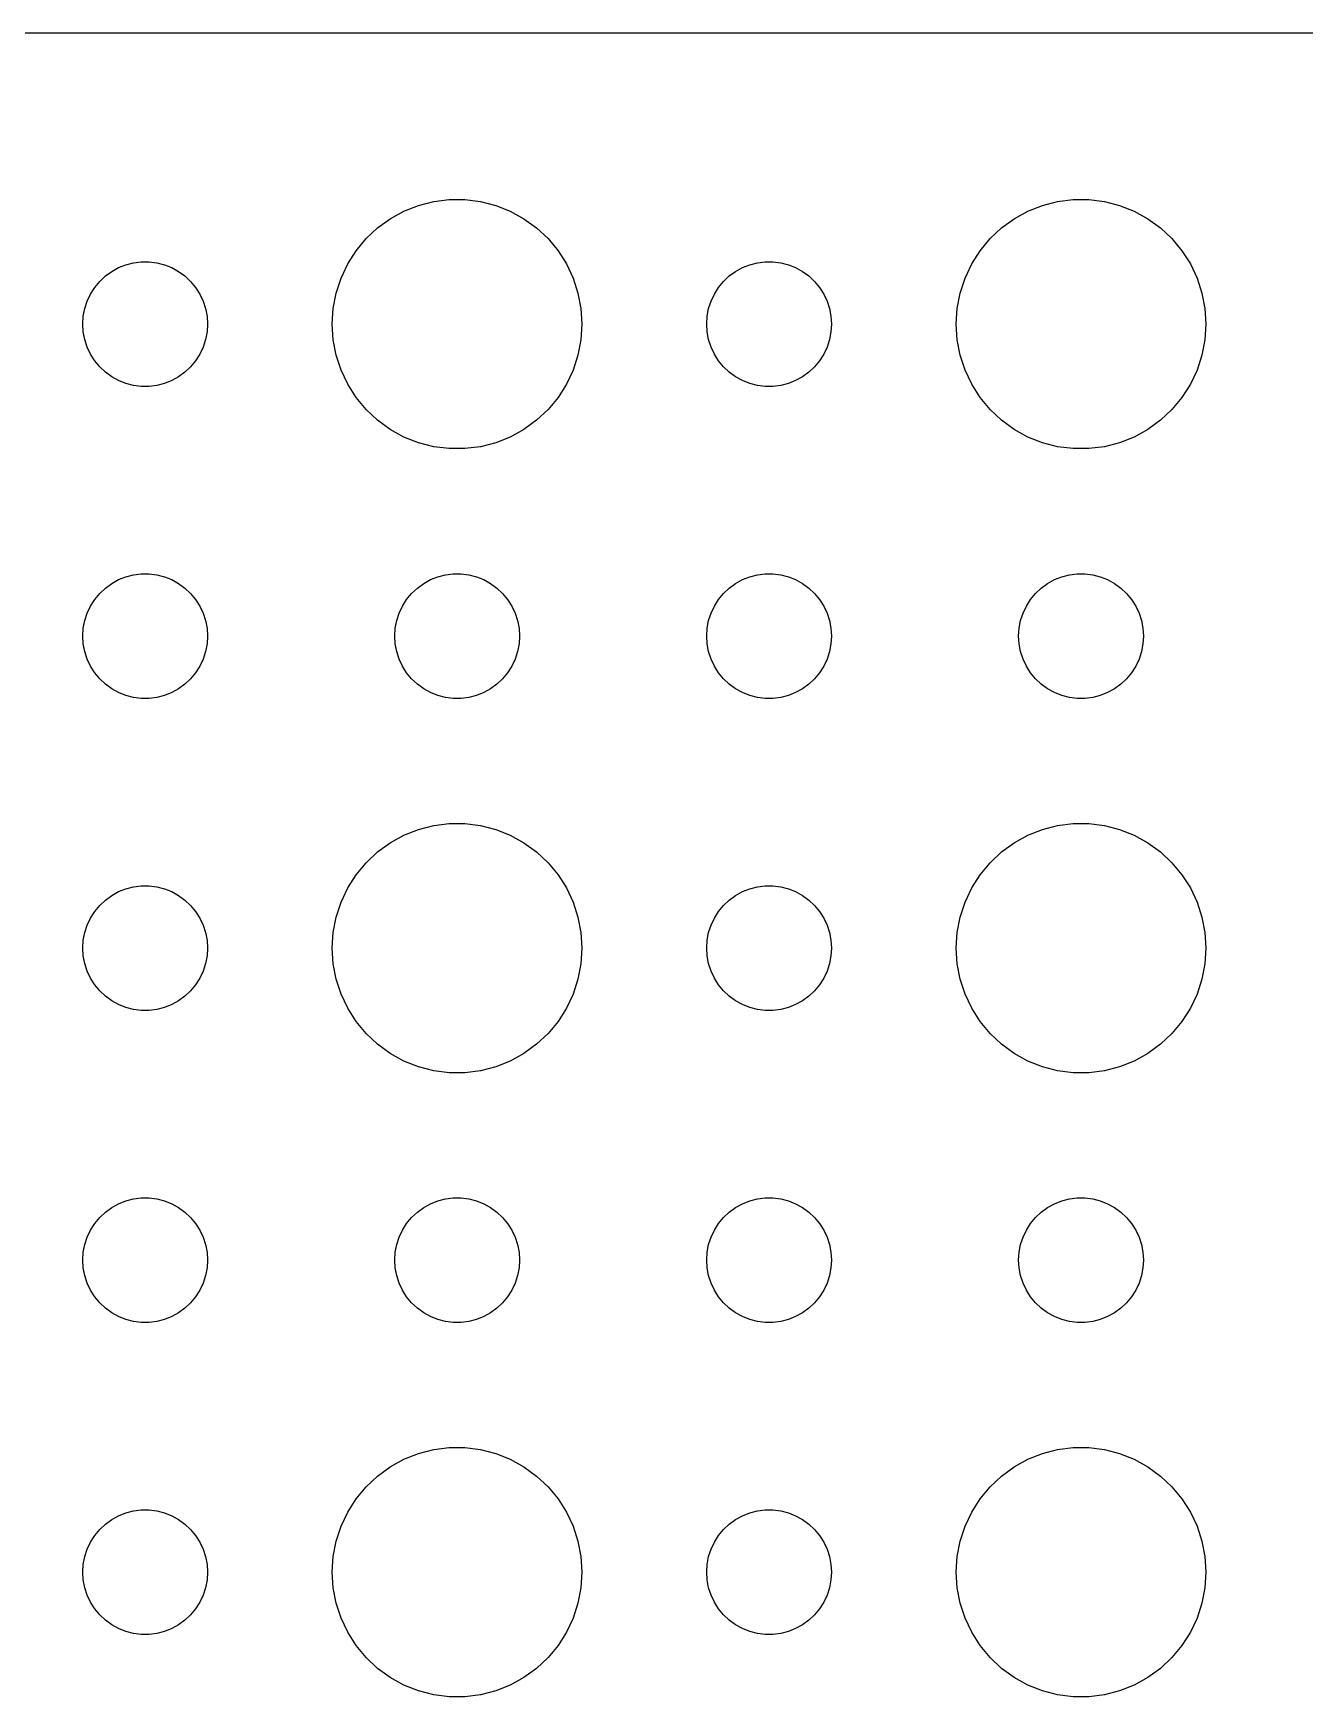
# Model space of a CAD drawing. Header units: metres. Extents: x -60 to 60, y -37 to 37.
# Drawn here: x -2.69 to 27.88, y -2.99 to 36.99 of the extents above; entities that cross this region are included whole.
import ezdxf

# ---------------------------------------------------------------- set-up
doc = ezdxf.new("R2010")
doc.units = ezdxf.units.M

msp = doc.modelspace()

# ---------------------------------------------------------------- linework, layer by layer
for p, q in [((54.8139, 36.9901), (-54.8139, 36.9901)), ((6.22266, 32.7145), (6.57294, 32.8532)), ((6.57294, 32.8532), (6.93785, 32.9469)), ((6.93785, 32.9469), (7.31161, 32.9941)), ((7.31161, 32.9941), (7.68837, 32.9941)), ((7.68837, 32.9941), (8.06213, 32.9469)), ((8.06213, 32.9469), (8.42705, 32.8532)), ((8.42705, 32.8532), (8.77733, 32.7145)), ((21.2227, 32.7145), (21.5729, 32.8532)), ((21.5729, 32.8532), (21.9379, 32.9469)), ((21.9379, 32.9469), (22.3116, 32.9941)), ((22.3116, 32.9941), (22.6884, 32.9941)), ((22.6884, 32.9941), (23.0621, 32.9469)), ((23.0621, 32.9469), (23.427, 32.8532)), ((23.427, 32.8532), (23.7773, 32.7145)), ((5.58772, 32.3115), (5.89252, 32.533)), ((5.89252, 32.533), (6.22266, 32.7145)), ((8.77733, 32.7145), (9.10747, 32.533)), ((9.10747, 32.533), (9.41226, 32.3115)), ((20.5877, 32.3115), (20.8925, 32.533)), ((20.8925, 32.533), (21.2227, 32.7145)), ((23.7773, 32.7145), (24.1075, 32.533)), ((24.1075, 32.533), (24.4123, 32.3115)), ((5.07294, 31.7634), (5.31308, 32.0536)), ((5.31308, 32.0536), (5.58772, 32.3115)), ((9.41226, 32.3115), (9.6869, 32.0536)), ((9.6869, 32.0536), (9.92705, 31.7634)), ((20.0729, 31.7634), (20.3131, 32.0536)), ((20.3131, 32.0536), (20.5877, 32.3115)), ((24.4123, 32.3115), (24.6869, 32.0536)), ((24.6869, 32.0536), (24.927, 31.7634)), ((4.87108, 31.4453), (5.07294, 31.7634)), ((9.92705, 31.7634), (10.1289, 31.4453)), ((19.8711, 31.4453), (20.0729, 31.7634)), ((24.927, 31.7634), (25.1289, 31.4453)), ((-0.956131, 31.1558), (-0.803726, 31.2665)), ((-0.803726, 31.2665), (-0.638657, 31.3572)), ((-0.638657, 31.3572), (-0.463516, 31.4266)), ((-0.463516, 31.4266), (-0.281067, 31.4734)), ((-0.281067, 31.4734), (-0.094177, 31.497)), ((-0.094177, 31.497), (0.094177, 31.497)), ((0.094177, 31.497), (0.281067, 31.4734)), ((0.281067, 31.4734), (0.463516, 31.4266)), ((0.463516, 31.4266), (0.638657, 31.3572)), ((0.638657, 31.3572), (0.803726, 31.2665)), ((0.803726, 31.2665), (0.956131, 31.1558)), ((4.71066, 31.1044), (4.87108, 31.4453)), ((10.1289, 31.4453), (10.2893, 31.1044)), ((14.0439, 31.1558), (14.1963, 31.2665)), ((14.1963, 31.2665), (14.3613, 31.3572)), ((14.3613, 31.3572), (14.5365, 31.4266)), ((14.5365, 31.4266), (14.7189, 31.4734)), ((14.7189, 31.4734), (14.9058, 31.497)), ((14.9058, 31.497), (15.0942, 31.497)), ((15.0942, 31.497), (15.2811, 31.4734)), ((15.2811, 31.4734), (15.4635, 31.4266)), ((15.4635, 31.4266), (15.6387, 31.3572)), ((15.6387, 31.3572), (15.8037, 31.2665)), ((15.8037, 31.2665), (15.9561, 31.1558)), ((19.7107, 31.1044), (19.8711, 31.4453)), ((25.1289, 31.4453), (25.2893, 31.1044)), ((-1.31445, 30.7226), (-1.21352, 30.8817)), ((-1.21352, 30.8817), (-1.09344, 31.0268)), ((-1.09344, 31.0268), (-0.956131, 31.1558)), ((0.956131, 31.1558), (1.09344, 31.0268)), ((1.09344, 31.0268), (1.21352, 30.8817)), ((1.21352, 30.8817), (1.31445, 30.7226)), ((4.59424, 30.7461), (4.71066, 31.1044)), ((10.2893, 31.1044), (10.4057, 30.7461)), ((13.6855, 30.7226), (13.7865, 30.8817)), ((13.7865, 30.8817), (13.9065, 31.0268)), ((13.9065, 31.0268), (14.0439, 31.1558)), ((15.9561, 31.1558), (16.0934, 31.0268)), ((16.0934, 31.0268), (16.2135, 30.8817)), ((16.2135, 30.8817), (16.3145, 30.7226)), ((19.5942, 30.7461), (19.7107, 31.1044)), ((25.2893, 31.1044), (25.4057, 30.7461)), ((-1.45287, 30.373), (-1.39465, 30.5522)), ((-1.39465, 30.5522), (-1.31445, 30.7226)), ((1.31445, 30.7226), (1.39465, 30.5522)), ((1.39465, 30.5522), (1.45287, 30.373)), ((4.52365, 30.376), (4.59424, 30.7461)), ((10.4057, 30.7461), (10.4763, 30.376)), ((13.5471, 30.373), (13.6053, 30.5522)), ((13.6053, 30.5522), (13.6855, 30.7226)), ((16.3145, 30.7226), (16.3947, 30.5522)), ((16.3947, 30.5522), (16.4529, 30.373)), ((19.5237, 30.376), (19.5942, 30.7461)), ((25.4057, 30.7461), (25.4763, 30.376)), ((-1.5, 30), (-1.48816, 30.188)), ((-1.48816, 29.812), (-1.5, 30)), ((-1.48816, 30.188), (-1.45287, 30.373)), ((1.45287, 30.373), (1.48816, 30.188)), ((1.48816, 30.188), (1.5, 30)), ((1.5, 30), (1.48816, 29.812)), ((4.5, 30), (4.52365, 30.376)), ((4.52365, 29.624), (4.5, 30)), ((10.4763, 30.376), (10.5, 30)), ((10.5, 30), (10.4763, 29.624)), ((13.5, 30), (13.5118, 30.188)), ((13.5118, 29.812), (13.5, 30)), ((13.5118, 30.188), (13.5471, 30.373)), ((16.4529, 30.373), (16.4882, 30.188)), ((16.4882, 30.188), (16.5, 30)), ((16.5, 30), (16.4882, 29.812)), ((19.5, 30), (19.5237, 30.376)), ((19.5237, 29.624), (19.5, 30)), ((25.4763, 30.376), (25.5, 30)), ((25.5, 30), (25.4763, 29.624)), ((-1.45287, 29.627), (-1.48816, 29.812)), ((-1.39465, 29.4478), (-1.45287, 29.627)), ((1.45287, 29.627), (1.39465, 29.4478)), ((1.48816, 29.812), (1.45287, 29.627)), ((4.59424, 29.2539), (4.52365, 29.624)), ((10.4763, 29.624), (10.4057, 29.2539)), ((13.5471, 29.627), (13.5118, 29.812)), ((13.6053, 29.4478), (13.5471, 29.627)), ((16.4529, 29.627), (16.3947, 29.4478)), ((16.4882, 29.812), (16.4529, 29.627)), ((19.5942, 29.2539), (19.5237, 29.624)), ((25.4763, 29.624), (25.4057, 29.2539)), ((-1.31445, 29.2774), (-1.39465, 29.4478)), ((-1.21352, 29.1183), (-1.31445, 29.2774)), ((1.31445, 29.2774), (1.21352, 29.1183)), ((1.39465, 29.4478), (1.31445, 29.2774)), ((4.71066, 28.8956), (4.59424, 29.2539)), ((10.4057, 29.2539), (10.2893, 28.8956)), ((13.6855, 29.2774), (13.6053, 29.4478)), ((13.7865, 29.1183), (13.6855, 29.2774)), ((16.3145, 29.2774), (16.2135, 29.1183)), ((16.3947, 29.4478), (16.3145, 29.2774)), ((19.7107, 28.8956), (19.5942, 29.2539)), ((25.4057, 29.2539), (25.2893, 28.8956)), ((-1.09344, 28.9732), (-1.21352, 29.1183)), ((-0.956131, 28.8442), (-1.09344, 28.9732)), ((-0.803726, 28.7335), (-0.956131, 28.8442)), ((0.956131, 28.8442), (0.803726, 28.7335)), ((1.09344, 28.9732), (0.956131, 28.8442)), ((1.21352, 29.1183), (1.09344, 28.9732)), ((4.87108, 28.5547), (4.71066, 28.8956)), ((10.2893, 28.8956), (10.1289, 28.5547)), ((13.9065, 28.9732), (13.7865, 29.1183)), ((14.0439, 28.8442), (13.9065, 28.9732)), ((14.1963, 28.7335), (14.0439, 28.8442)), ((15.9561, 28.8442), (15.8037, 28.7335)), ((16.0934, 28.9732), (15.9561, 28.8442)), ((16.2135, 29.1183), (16.0934, 28.9732)), ((19.8711, 28.5547), (19.7107, 28.8956)), ((25.2893, 28.8956), (25.1289, 28.5547)), ((-0.638657, 28.6427), (-0.803726, 28.7335)), ((-0.463516, 28.5734), (-0.638657, 28.6427)), ((-0.281067, 28.5266), (-0.463516, 28.5734)), ((-0.094177, 28.503), (-0.281067, 28.5266)), ((0.094177, 28.503), (-0.094177, 28.503)), ((0.281067, 28.5266), (0.094177, 28.503)), ((0.463516, 28.5734), (0.281067, 28.5266)), ((0.638657, 28.6427), (0.463516, 28.5734)), ((0.803726, 28.7335), (0.638657, 28.6427)), ((5.07294, 28.2366), (4.87108, 28.5547)), ((10.1289, 28.5547), (9.92705, 28.2366)), ((14.3613, 28.6427), (14.1963, 28.7335)), ((14.5365, 28.5734), (14.3613, 28.6427)), ((14.7189, 28.5266), (14.5365, 28.5734)), ((14.9058, 28.503), (14.7189, 28.5266)), ((15.0942, 28.503), (14.9058, 28.503)), ((15.2811, 28.5266), (15.0942, 28.503)), ((15.4635, 28.5734), (15.2811, 28.5266)), ((15.6387, 28.6427), (15.4635, 28.5734)), ((15.8037, 28.7335), (15.6387, 28.6427)), ((20.0729, 28.2366), (19.8711, 28.5547)), ((25.1289, 28.5547), (24.927, 28.2366)), ((5.31308, 27.9464), (5.07294, 28.2366)), ((9.92705, 28.2366), (9.6869, 27.9464)), ((20.3131, 27.9464), (20.0729, 28.2366)), ((24.927, 28.2366), (24.6869, 27.9464)), ((5.58772, 27.6884), (5.31308, 27.9464)), ((5.89252, 27.467), (5.58772, 27.6884)), ((9.41226, 27.6884), (9.10747, 27.467)), ((9.6869, 27.9464), (9.41226, 27.6884)), ((20.5877, 27.6884), (20.3131, 27.9464)), ((20.8925, 27.467), (20.5877, 27.6884)), ((24.4123, 27.6884), (24.1075, 27.467)), ((24.6869, 27.9464), (24.4123, 27.6884)), ((6.22266, 27.2855), (5.89252, 27.467)), ((6.57294, 27.1468), (6.22266, 27.2855)), ((8.77733, 27.2855), (8.42705, 27.1468)), ((9.10747, 27.467), (8.77733, 27.2855)), ((21.2227, 27.2855), (20.8925, 27.467)), ((21.5729, 27.1468), (21.2227, 27.2855)), ((23.7773, 27.2855), (23.427, 27.1468)), ((24.1075, 27.467), (23.7773, 27.2855)), ((6.93785, 27.0531), (6.57294, 27.1468)), ((7.31161, 27.0059), (6.93785, 27.0531)), ((7.68837, 27.0059), (7.31161, 27.0059)), ((8.06213, 27.0531), (7.68837, 27.0059)), ((8.42705, 27.1468), (8.06213, 27.0531)), ((21.9379, 27.0531), (21.5729, 27.1468)), ((22.3116, 27.0059), (21.9379, 27.0531)), ((22.6884, 27.0059), (22.3116, 27.0059)), ((23.0621, 27.0531), (22.6884, 27.0059)), ((23.427, 27.1468), (23.0621, 27.0531)), ((-0.281067, 23.9734), (-0.094177, 23.997)), ((-0.094177, 23.997), (0.094177, 23.997)), ((0.094177, 23.997), (0.281067, 23.9734)), ((7.21892, 23.9734), (7.40581, 23.997)), ((7.40581, 23.997), (7.59418, 23.997)), ((7.59418, 23.997), (7.78107, 23.9734)), ((14.7189, 23.9734), (14.9058, 23.997)), ((14.9058, 23.997), (15.0942, 23.997)), ((15.0942, 23.997), (15.2811, 23.9734)), ((22.2189, 23.9734), (22.4058, 23.997)), ((22.4058, 23.997), (22.5942, 23.997)), ((22.5942, 23.997), (22.7811, 23.9734)), ((-1.09344, 23.5268), (-0.956131, 23.6558)), ((-0.956131, 23.6558), (-0.803726, 23.7665)), ((-0.803726, 23.7665), (-0.638657, 23.8572)), ((-0.638657, 23.8572), (-0.463516, 23.9266)), ((-0.463516, 23.9266), (-0.281067, 23.9734)), ((0.281067, 23.9734), (0.463516, 23.9266)), ((0.463516, 23.9266), (0.638657, 23.8572)), ((0.638657, 23.8572), (0.803726, 23.7665)), ((0.803726, 23.7665), (0.956131, 23.6558)), ((0.956131, 23.6558), (1.09344, 23.5268)), ((6.40654, 23.5268), (6.54385, 23.6558)), ((6.54385, 23.6558), (6.69626, 23.7665)), ((6.69626, 23.7665), (6.86133, 23.8572)), ((6.86133, 23.8572), (7.03647, 23.9266)), ((7.03647, 23.9266), (7.21892, 23.9734)), ((7.78107, 23.9734), (7.96352, 23.9266)), ((7.96352, 23.9266), (8.13866, 23.8572)), ((8.13866, 23.8572), (8.30373, 23.7665)), ((8.30373, 23.7665), (8.45613, 23.6558)), ((8.45613, 23.6558), (8.59344, 23.5268)), ((13.9065, 23.5268), (14.0439, 23.6558)), ((14.0439, 23.6558), (14.1963, 23.7665)), ((14.1963, 23.7665), (14.3613, 23.8572)), ((14.3613, 23.8572), (14.5365, 23.9266)), ((14.5365, 23.9266), (14.7189, 23.9734)), ((15.2811, 23.9734), (15.4635, 23.9266)), ((15.4635, 23.9266), (15.6387, 23.8572)), ((15.6387, 23.8572), (15.8037, 23.7665)), ((15.8037, 23.7665), (15.9561, 23.6558)), ((15.9561, 23.6558), (16.0934, 23.5268)), ((21.4065, 23.5268), (21.5439, 23.6558)), ((21.5439, 23.6558), (21.6963, 23.7665)), ((21.6963, 23.7665), (21.8613, 23.8572)), ((21.8613, 23.8572), (22.0365, 23.9266)), ((22.0365, 23.9266), (22.2189, 23.9734)), ((22.7811, 23.9734), (22.9635, 23.9266)), ((22.9635, 23.9266), (23.1387, 23.8572)), ((23.1387, 23.8572), (23.3037, 23.7665)), ((23.3037, 23.7665), (23.4561, 23.6558)), ((23.4561, 23.6558), (23.5934, 23.5268)), ((-1.39465, 23.0522), (-1.31445, 23.2226)), ((-1.31445, 23.2226), (-1.21352, 23.3817)), ((-1.21352, 23.3817), (-1.09344, 23.5268)), ((1.09344, 23.5268), (1.21352, 23.3817)), ((1.21352, 23.3817), (1.31445, 23.2226)), ((1.31445, 23.2226), (1.39465, 23.0522)), ((6.10533, 23.0522), (6.18553, 23.2226)), ((6.18553, 23.2226), (6.28647, 23.3817)), ((6.28647, 23.3817), (6.40654, 23.5268)), ((8.59344, 23.5268), (8.71352, 23.3817)), ((8.71352, 23.3817), (8.81445, 23.2226)), ((8.81445, 23.2226), (8.89465, 23.0522)), ((13.6053, 23.0522), (13.6855, 23.2226)), ((13.6855, 23.2226), (13.7865, 23.3817)), ((13.7865, 23.3817), (13.9065, 23.5268)), ((16.0934, 23.5268), (16.2135, 23.3817)), ((16.2135, 23.3817), (16.3145, 23.2226)), ((16.3145, 23.2226), (16.3947, 23.0522)), ((21.1053, 23.0522), (21.1855, 23.2226)), ((21.1855, 23.2226), (21.2865, 23.3817)), ((21.2865, 23.3817), (21.4065, 23.5268)), ((23.5934, 23.5268), (23.7135, 23.3817)), ((23.7135, 23.3817), (23.8145, 23.2226)), ((23.8145, 23.2226), (23.8947, 23.0522)), ((-1.48816, 22.688), (-1.45287, 22.873)), ((-1.45287, 22.873), (-1.39465, 23.0522)), ((1.39465, 23.0522), (1.45287, 22.873)), ((1.45287, 22.873), (1.48816, 22.688)), ((6.01183, 22.688), (6.04712, 22.873)), ((6.04712, 22.873), (6.10533, 23.0522)), ((8.89465, 23.0522), (8.95287, 22.873)), ((8.95287, 22.873), (8.98816, 22.688)), ((13.5118, 22.688), (13.5471, 22.873)), ((13.5471, 22.873), (13.6053, 23.0522)), ((16.3947, 23.0522), (16.4529, 22.873)), ((16.4529, 22.873), (16.4882, 22.688)), ((21.0118, 22.688), (21.0471, 22.873)), ((21.0471, 22.873), (21.1053, 23.0522)), ((23.8947, 23.0522), (23.9529, 22.873)), ((23.9529, 22.873), (23.9882, 22.688)), ((-1.5, 22.5), (-1.48816, 22.688)), ((-1.48816, 22.312), (-1.5, 22.5)), ((1.48816, 22.688), (1.5, 22.5)), ((1.5, 22.5), (1.48816, 22.312)), ((6, 22.5), (6.01183, 22.688)), ((6.01183, 22.312), (6, 22.5)), ((8.98816, 22.688), (9, 22.5)), ((9, 22.5), (8.98816, 22.312)), ((13.5, 22.5), (13.5118, 22.688)), ((13.5118, 22.312), (13.5, 22.5)), ((16.4882, 22.688), (16.5, 22.5)), ((16.5, 22.5), (16.4882, 22.312)), ((21, 22.5), (21.0118, 22.688)), ((21.0118, 22.312), (21, 22.5)), ((23.9882, 22.688), (24, 22.5)), ((24, 22.5), (23.9882, 22.312)), ((-1.45287, 22.127), (-1.48816, 22.312)), ((-1.39465, 21.9478), (-1.45287, 22.127)), ((1.45287, 22.127), (1.39465, 21.9478)), ((1.48816, 22.312), (1.45287, 22.127)), ((6.04712, 22.127), (6.01183, 22.312)), ((6.10533, 21.9478), (6.04712, 22.127)), ((8.95287, 22.127), (8.89465, 21.9478)), ((8.98816, 22.312), (8.95287, 22.127)), ((13.5471, 22.127), (13.5118, 22.312)), ((13.6053, 21.9478), (13.5471, 22.127)), ((16.4529, 22.127), (16.3947, 21.9478)), ((16.4882, 22.312), (16.4529, 22.127)), ((21.0471, 22.127), (21.0118, 22.312)), ((21.1053, 21.9478), (21.0471, 22.127)), ((23.9529, 22.127), (23.8947, 21.9478)), ((23.9882, 22.312), (23.9529, 22.127)), ((-1.31445, 21.7774), (-1.39465, 21.9478)), ((-1.21352, 21.6183), (-1.31445, 21.7774)), ((-1.09344, 21.4732), (-1.21352, 21.6183)), ((1.21352, 21.6183), (1.09344, 21.4732)), ((1.31445, 21.7774), (1.21352, 21.6183)), ((1.39465, 21.9478), (1.31445, 21.7774)), ((6.18553, 21.7774), (6.10533, 21.9478)), ((6.28647, 21.6183), (6.18553, 21.7774)), ((6.40654, 21.4732), (6.28647, 21.6183)), ((8.71352, 21.6183), (8.59344, 21.4732)), ((8.81445, 21.7774), (8.71352, 21.6183)), ((8.89465, 21.9478), (8.81445, 21.7774)), ((13.6855, 21.7774), (13.6053, 21.9478)), ((13.7865, 21.6183), (13.6855, 21.7774)), ((13.9065, 21.4732), (13.7865, 21.6183)), ((16.2135, 21.6183), (16.0934, 21.4732)), ((16.3145, 21.7774), (16.2135, 21.6183)), ((16.3947, 21.9478), (16.3145, 21.7774)), ((21.1855, 21.7774), (21.1053, 21.9478)), ((21.2865, 21.6183), (21.1855, 21.7774)), ((21.4065, 21.4732), (21.2865, 21.6183)), ((23.7135, 21.6183), (23.5934, 21.4732)), ((23.8145, 21.7774), (23.7135, 21.6183)), ((23.8947, 21.9478), (23.8145, 21.7774)), ((-0.956131, 21.3442), (-1.09344, 21.4732)), ((-0.803726, 21.2335), (-0.956131, 21.3442)), ((-0.638657, 21.1427), (-0.803726, 21.2335)), ((0.803726, 21.2335), (0.638657, 21.1427)), ((0.956131, 21.3442), (0.803726, 21.2335)), ((1.09344, 21.4732), (0.956131, 21.3442)), ((6.54385, 21.3442), (6.40654, 21.4732)), ((6.69626, 21.2335), (6.54385, 21.3442)), ((6.86133, 21.1427), (6.69626, 21.2335)), ((8.30373, 21.2335), (8.13866, 21.1427)), ((8.45613, 21.3442), (8.30373, 21.2335)), ((8.59344, 21.4732), (8.45613, 21.3442)), ((14.0439, 21.3442), (13.9065, 21.4732)), ((14.1963, 21.2335), (14.0439, 21.3442)), ((14.3613, 21.1427), (14.1963, 21.2335)), ((15.8037, 21.2335), (15.6387, 21.1427)), ((15.9561, 21.3442), (15.8037, 21.2335)), ((16.0934, 21.4732), (15.9561, 21.3442)), ((21.5439, 21.3442), (21.4065, 21.4732)), ((21.6963, 21.2335), (21.5439, 21.3442)), ((21.8613, 21.1427), (21.6963, 21.2335)), ((23.3037, 21.2335), (23.1387, 21.1427)), ((23.4561, 21.3442), (23.3037, 21.2335)), ((23.5934, 21.4732), (23.4561, 21.3442)), ((-0.463516, 21.0734), (-0.638657, 21.1427)), ((-0.281067, 21.0266), (-0.463516, 21.0734)), ((-0.094177, 21.003), (-0.281067, 21.0266)), ((0.094177, 21.003), (-0.094177, 21.003)), ((0.281067, 21.0266), (0.094177, 21.003)), ((0.463516, 21.0734), (0.281067, 21.0266)), ((0.638657, 21.1427), (0.463516, 21.0734)), ((7.03647, 21.0734), (6.86133, 21.1427)), ((7.21892, 21.0266), (7.03647, 21.0734)), ((7.40581, 21.003), (7.21892, 21.0266)), ((7.59418, 21.003), (7.40581, 21.003)), ((7.78107, 21.0266), (7.59418, 21.003)), ((7.96352, 21.0734), (7.78107, 21.0266)), ((8.13866, 21.1427), (7.96352, 21.0734)), ((14.5365, 21.0734), (14.3613, 21.1427)), ((14.7189, 21.0266), (14.5365, 21.0734)), ((14.9058, 21.003), (14.7189, 21.0266)), ((15.0942, 21.003), (14.9058, 21.003)), ((15.2811, 21.0266), (15.0942, 21.003)), ((15.4635, 21.0734), (15.2811, 21.0266)), ((15.6387, 21.1427), (15.4635, 21.0734)), ((22.0365, 21.0734), (21.8613, 21.1427)), ((22.2189, 21.0266), (22.0365, 21.0734)), ((22.4058, 21.003), (22.2189, 21.0266)), ((22.5942, 21.003), (22.4058, 21.003)), ((22.7811, 21.0266), (22.5942, 21.003)), ((22.9635, 21.0734), (22.7811, 21.0266)), ((23.1387, 21.1427), (22.9635, 21.0734)), ((6.93785, 17.9469), (7.31161, 17.9941)), ((7.31161, 17.9941), (7.68837, 17.9941)), ((7.68837, 17.9941), (8.06213, 17.9469)), ((21.9379, 17.9469), (22.3116, 17.9941)), ((22.3116, 17.9941), (22.6884, 17.9941)), ((22.6884, 17.9941), (23.0621, 17.9469)), ((5.89252, 17.533), (6.22266, 17.7145)), ((6.22266, 17.7145), (6.57294, 17.8532)), ((6.57294, 17.8532), (6.93785, 17.9469)), ((8.06213, 17.9469), (8.42705, 17.8532)), ((8.42705, 17.8532), (8.77733, 17.7145)), ((8.77733, 17.7145), (9.10747, 17.533)), ((20.8925, 17.533), (21.2227, 17.7145)), ((21.2227, 17.7145), (21.5729, 17.8532)), ((21.5729, 17.8532), (21.9379, 17.9469)), ((23.0621, 17.9469), (23.427, 17.8532)), ((23.427, 17.8532), (23.7773, 17.7145)), ((23.7773, 17.7145), (24.1075, 17.533)), ((5.31308, 17.0536), (5.58772, 17.3115)), ((5.58772, 17.3115), (5.89252, 17.533)), ((9.10747, 17.533), (9.41226, 17.3115)), ((9.41226, 17.3115), (9.6869, 17.0536)), ((20.3131, 17.0536), (20.5877, 17.3115)), ((20.5877, 17.3115), (20.8925, 17.533)), ((24.1075, 17.533), (24.4123, 17.3115)), ((24.4123, 17.3115), (24.6869, 17.0536)), ((5.07294, 16.7634), (5.31308, 17.0536)), ((9.6869, 17.0536), (9.92705, 16.7634)), ((20.0729, 16.7634), (20.3131, 17.0536)), ((24.6869, 17.0536), (24.927, 16.7634)), ((-0.638657, 16.3572), (-0.463516, 16.4266)), ((-0.463516, 16.4266), (-0.281067, 16.4734)), ((-0.281067, 16.4734), (-0.094177, 16.497)), ((-0.094177, 16.497), (0.094177, 16.497)), ((0.094177, 16.497), (0.281067, 16.4734)), ((0.281067, 16.4734), (0.463516, 16.4266)), ((0.463516, 16.4266), (0.638657, 16.3572)), ((4.71066, 16.1044), (4.87108, 16.4453)), ((4.87108, 16.4453), (5.07294, 16.7634)), ((9.92705, 16.7634), (10.1289, 16.4453)), ((10.1289, 16.4453), (10.2893, 16.1044)), ((14.3613, 16.3572), (14.5365, 16.4266)), ((14.5365, 16.4266), (14.7189, 16.4734)), ((14.7189, 16.4734), (14.9058, 16.497)), ((14.9058, 16.497), (15.0942, 16.497)), ((15.0942, 16.497), (15.2811, 16.4734)), ((15.2811, 16.4734), (15.4635, 16.4266)), ((15.4635, 16.4266), (15.6387, 16.3572)), ((19.7107, 16.1044), (19.8711, 16.4453)), ((19.8711, 16.4453), (20.0729, 16.7634)), ((24.927, 16.7634), (25.1289, 16.4453)), ((25.1289, 16.4453), (25.2893, 16.1044)), ((-1.21352, 15.8817), (-1.09344, 16.0268)), ((-1.09344, 16.0268), (-0.956131, 16.1558)), ((-0.956131, 16.1558), (-0.803726, 16.2665)), ((-0.803726, 16.2665), (-0.638657, 16.3572)), ((0.638657, 16.3572), (0.803726, 16.2665)), ((0.803726, 16.2665), (0.956131, 16.1558)), ((0.956131, 16.1558), (1.09344, 16.0268)), ((1.09344, 16.0268), (1.21352, 15.8817)), ((4.59424, 15.7461), (4.71066, 16.1044)), ((10.2893, 16.1044), (10.4057, 15.7461)), ((13.7865, 15.8817), (13.9065, 16.0268)), ((13.9065, 16.0268), (14.0439, 16.1558)), ((14.0439, 16.1558), (14.1963, 16.2665)), ((14.1963, 16.2665), (14.3613, 16.3572)), ((15.6387, 16.3572), (15.8037, 16.2665)), ((15.8037, 16.2665), (15.9561, 16.1558)), ((15.9561, 16.1558), (16.0934, 16.0268)), ((16.0934, 16.0268), (16.2135, 15.8817)), ((19.5942, 15.7461), (19.7107, 16.1044)), ((25.2893, 16.1044), (25.4057, 15.7461)), ((-1.39465, 15.5522), (-1.31445, 15.7226)), ((-1.31445, 15.7226), (-1.21352, 15.8817)), ((1.21352, 15.8817), (1.31445, 15.7226)), ((1.31445, 15.7226), (1.39465, 15.5522)), ((4.52365, 15.376), (4.59424, 15.7461)), ((10.4057, 15.7461), (10.4763, 15.376)), ((13.6053, 15.5522), (13.6855, 15.7226)), ((13.6855, 15.7226), (13.7865, 15.8817)), ((16.2135, 15.8817), (16.3145, 15.7226)), ((16.3145, 15.7226), (16.3947, 15.5522)), ((19.5237, 15.376), (19.5942, 15.7461)), ((25.4057, 15.7461), (25.4763, 15.376)), ((-1.48816, 15.188), (-1.45287, 15.373)), ((-1.45287, 15.373), (-1.39465, 15.5522)), ((1.39465, 15.5522), (1.45287, 15.373)), ((1.45287, 15.373), (1.48816, 15.188)), ((4.5, 15), (4.52365, 15.376)), ((10.4763, 15.376), (10.5, 15)), ((13.5118, 15.188), (13.5471, 15.373)), ((13.5471, 15.373), (13.6053, 15.5522)), ((16.3947, 15.5522), (16.4529, 15.373)), ((16.4529, 15.373), (16.4882, 15.188)), ((19.5, 15), (19.5237, 15.376)), ((25.4763, 15.376), (25.5, 15)), ((-1.5, 15), (-1.48816, 15.188)), ((-1.48816, 14.812), (-1.5, 15)), ((-1.45287, 14.627), (-1.48816, 14.812)), ((1.48816, 14.812), (1.45287, 14.627)), ((1.48816, 15.188), (1.5, 15)), ((1.5, 15), (1.48816, 14.812)), ((4.52365, 14.624), (4.5, 15)), ((10.5, 15), (10.4763, 14.624)), ((13.5, 15), (13.5118, 15.188)), ((13.5118, 14.812), (13.5, 15)), ((13.5471, 14.627), (13.5118, 14.812)), ((16.4882, 14.812), (16.4529, 14.627)), ((16.4882, 15.188), (16.5, 15)), ((16.5, 15), (16.4882, 14.812)), ((19.5237, 14.624), (19.5, 15)), ((25.5, 15), (25.4763, 14.624)), ((-1.39465, 14.4478), (-1.45287, 14.627)), ((-1.31445, 14.2774), (-1.39465, 14.4478)), ((1.39465, 14.4478), (1.31445, 14.2774)), ((1.45287, 14.627), (1.39465, 14.4478)), ((4.59424, 14.2539), (4.52365, 14.624)), ((10.4763, 14.624), (10.4057, 14.2539)), ((13.6053, 14.4478), (13.5471, 14.627)), ((13.6855, 14.2774), (13.6053, 14.4478)), ((16.3947, 14.4478), (16.3145, 14.2774)), ((16.4529, 14.627), (16.3947, 14.4478)), ((19.5942, 14.2539), (19.5237, 14.624)), ((25.4763, 14.624), (25.4057, 14.2539)), ((-1.21352, 14.1183), (-1.31445, 14.2774)), ((-1.09344, 13.9732), (-1.21352, 14.1183)), ((1.21352, 14.1183), (1.09344, 13.9732)), ((1.31445, 14.2774), (1.21352, 14.1183)), ((4.71066, 13.8956), (4.59424, 14.2539)), ((10.4057, 14.2539), (10.2893, 13.8956)), ((13.7865, 14.1183), (13.6855, 14.2774)), ((13.9065, 13.9732), (13.7865, 14.1183)), ((16.2135, 14.1183), (16.0934, 13.9732)), ((16.3145, 14.2774), (16.2135, 14.1183)), ((19.7107, 13.8956), (19.5942, 14.2539)), ((25.4057, 14.2539), (25.2893, 13.8956)), ((-0.956131, 13.8442), (-1.09344, 13.9732)), ((-0.803726, 13.7335), (-0.956131, 13.8442)), ((-0.638657, 13.6427), (-0.803726, 13.7335)), ((-0.463516, 13.5734), (-0.638657, 13.6427)), ((0.638657, 13.6427), (0.463516, 13.5734)), ((0.803726, 13.7335), (0.638657, 13.6427)), ((0.956131, 13.8442), (0.803726, 13.7335)), ((1.09344, 13.9732), (0.956131, 13.8442)), ((4.87108, 13.5547), (4.71066, 13.8956)), ((10.2893, 13.8956), (10.1289, 13.5547)), ((14.0439, 13.8442), (13.9065, 13.9732)), ((14.1963, 13.7335), (14.0439, 13.8442)), ((14.3613, 13.6427), (14.1963, 13.7335)), ((14.5365, 13.5734), (14.3613, 13.6427)), ((15.6387, 13.6427), (15.4635, 13.5734)), ((15.8037, 13.7335), (15.6387, 13.6427)), ((15.9561, 13.8442), (15.8037, 13.7335)), ((16.0934, 13.9732), (15.9561, 13.8442)), ((19.8711, 13.5547), (19.7107, 13.8956)), ((25.2893, 13.8956), (25.1289, 13.5547)), ((-0.281067, 13.5266), (-0.463516, 13.5734)), ((-0.094177, 13.5029), (-0.281067, 13.5266)), ((0.094177, 13.5029), (-0.094177, 13.5029)), ((0.281067, 13.5266), (0.094177, 13.5029)), ((0.463516, 13.5734), (0.281067, 13.5266)), ((5.07294, 13.2366), (4.87108, 13.5547)), ((5.31308, 12.9464), (5.07294, 13.2366)), ((9.92705, 13.2366), (9.6869, 12.9464)), ((10.1289, 13.5547), (9.92705, 13.2366)), ((14.7189, 13.5266), (14.5365, 13.5734)), ((14.9058, 13.5029), (14.7189, 13.5266)), ((15.0942, 13.5029), (14.9058, 13.5029)), ((15.2811, 13.5266), (15.0942, 13.5029)), ((15.4635, 13.5734), (15.2811, 13.5266)), ((20.0729, 13.2366), (19.8711, 13.5547)), ((20.3131, 12.9464), (20.0729, 13.2366)), ((24.927, 13.2366), (24.6869, 12.9464)), ((25.1289, 13.5547), (24.927, 13.2366)), ((5.58772, 12.6884), (5.31308, 12.9464)), ((9.6869, 12.9464), (9.41226, 12.6884)), ((20.5877, 12.6884), (20.3131, 12.9464)), ((24.6869, 12.9464), (24.4123, 12.6884)), ((5.89252, 12.467), (5.58772, 12.6884)), ((6.22266, 12.2855), (5.89252, 12.467)), ((9.10747, 12.467), (8.77733, 12.2855)), ((9.41226, 12.6884), (9.10747, 12.467)), ((20.8925, 12.467), (20.5877, 12.6884)), ((21.2227, 12.2855), (20.8925, 12.467)), ((24.1075, 12.467), (23.7773, 12.2855)), ((24.4123, 12.6884), (24.1075, 12.467)), ((6.57294, 12.1468), (6.22266, 12.2855)), ((6.93785, 12.0531), (6.57294, 12.1468)), ((7.31161, 12.0059), (6.93785, 12.0531)), ((7.68837, 12.0059), (7.31161, 12.0059)), ((8.06213, 12.0531), (7.68837, 12.0059)), ((8.42705, 12.1468), (8.06213, 12.0531)), ((8.77733, 12.2855), (8.42705, 12.1468)), ((21.5729, 12.1468), (21.2227, 12.2855)), ((21.9379, 12.0531), (21.5729, 12.1468)), ((22.3116, 12.0059), (21.9379, 12.0531)), ((22.6884, 12.0059), (22.3116, 12.0059)), ((23.0621, 12.0531), (22.6884, 12.0059)), ((23.427, 12.1468), (23.0621, 12.0531)), ((23.7773, 12.2855), (23.427, 12.1468)), ((-0.803726, 8.76648), (-0.638657, 8.85724)), ((-0.638657, 8.85724), (-0.463516, 8.92657)), ((-0.463516, 8.92657), (-0.281067, 8.97342)), ((-0.281067, 8.97342), (-0.094177, 8.99704)), ((-0.094177, 8.99704), (0.094177, 8.99704)), ((0.094177, 8.99704), (0.281067, 8.97342)), ((0.281067, 8.97342), (0.463516, 8.92657)), ((0.463516, 8.92657), (0.638657, 8.85724)), ((0.638657, 8.85724), (0.803726, 8.76648)), ((6.69626, 8.76648), (6.86133, 8.85724)), ((6.86133, 8.85724), (7.03647, 8.92657)), ((7.03647, 8.92657), (7.21892, 8.97342)), ((7.21892, 8.97342), (7.40581, 8.99704)), ((7.40581, 8.99704), (7.59418, 8.99704)), ((7.59418, 8.99704), (7.78107, 8.97342)), ((7.78107, 8.97342), (7.96352, 8.92657)), ((7.96352, 8.92657), (8.13866, 8.85724)), ((8.13866, 8.85724), (8.30373, 8.76648)), ((14.1963, 8.76648), (14.3613, 8.85724)), ((14.3613, 8.85724), (14.5365, 8.92657)), ((14.5365, 8.92657), (14.7189, 8.97342)), ((14.7189, 8.97342), (14.9058, 8.99704)), ((14.9058, 8.99704), (15.0942, 8.99704)), ((15.0942, 8.99704), (15.2811, 8.97342)), ((15.2811, 8.97342), (15.4635, 8.92657)), ((15.4635, 8.92657), (15.6387, 8.85724)), ((15.6387, 8.85724), (15.8037, 8.76648)), ((21.6963, 8.76648), (21.8613, 8.85724)), ((21.8613, 8.85724), (22.0365, 8.92657)), ((22.0365, 8.92657), (22.2189, 8.97342)), ((22.2189, 8.97342), (22.4058, 8.99704)), ((22.4058, 8.99704), (22.5942, 8.99704)), ((22.5942, 8.99704), (22.7811, 8.97342)), ((22.7811, 8.97342), (22.9635, 8.92657)), ((22.9635, 8.92657), (23.1387, 8.85724)), ((23.1387, 8.85724), (23.3037, 8.76648)), ((-1.21352, 8.38167), (-1.09344, 8.52681)), ((-1.09344, 8.52681), (-0.956131, 8.65576)), ((-0.956131, 8.65576), (-0.803726, 8.76648)), ((0.803726, 8.76648), (0.956131, 8.65576)), ((0.956131, 8.65576), (1.09344, 8.52681)), ((1.09344, 8.52681), (1.21352, 8.38167)), ((6.28647, 8.38167), (6.40654, 8.52681)), ((6.40654, 8.52681), (6.54385, 8.65576)), ((6.54385, 8.65576), (6.69626, 8.76648)), ((8.30373, 8.76648), (8.45613, 8.65576)), ((8.45613, 8.65576), (8.59344, 8.52681)), ((8.59344, 8.52681), (8.71352, 8.38167)), ((13.7865, 8.38167), (13.9065, 8.52681)), ((13.9065, 8.52681), (14.0439, 8.65576)), ((14.0439, 8.65576), (14.1963, 8.76648)), ((15.8037, 8.76648), (15.9561, 8.65576)), ((15.9561, 8.65576), (16.0934, 8.52681)), ((16.0934, 8.52681), (16.2135, 8.38167)), ((21.2865, 8.38167), (21.4065, 8.52681)), ((21.4065, 8.52681), (21.5439, 8.65576)), ((21.5439, 8.65576), (21.6963, 8.76648)), ((23.3037, 8.76648), (23.4561, 8.65576)), ((23.4561, 8.65576), (23.5934, 8.52681)), ((23.5934, 8.52681), (23.7135, 8.38167)), ((-1.45287, 7.87303), (-1.39465, 8.05219)), ((-1.39465, 8.05219), (-1.31445, 8.22263)), ((-1.31445, 8.22263), (-1.21352, 8.38167)), ((1.21352, 8.38167), (1.31445, 8.22263)), ((1.31445, 8.22263), (1.39465, 8.05219)), ((1.39465, 8.05219), (1.45287, 7.87303)), ((6.04712, 7.87303), (6.10533, 8.05219)), ((6.10533, 8.05219), (6.18553, 8.22263)), ((6.18553, 8.22263), (6.28647, 8.38167)), ((8.71352, 8.38167), (8.81445, 8.22263)), ((8.81445, 8.22263), (8.89465, 8.05219)), ((8.89465, 8.05219), (8.95287, 7.87303)), ((13.5471, 7.87303), (13.6053, 8.05219)), ((13.6053, 8.05219), (13.6855, 8.22263)), ((13.6855, 8.22263), (13.7865, 8.38167)), ((16.2135, 8.38167), (16.3145, 8.22263)), ((16.3145, 8.22263), (16.3947, 8.05219)), ((16.3947, 8.05219), (16.4529, 7.87303)), ((21.0471, 7.87303), (21.1053, 8.05219)), ((21.1053, 8.05219), (21.1855, 8.22263)), ((21.1855, 8.22263), (21.2865, 8.38167)), ((23.7135, 8.38167), (23.8145, 8.22263)), ((23.8145, 8.22263), (23.8947, 8.05219)), ((23.8947, 8.05219), (23.9529, 7.87303)), ((-1.5, 7.5), (-1.48816, 7.68799)), ((-1.48816, 7.68799), (-1.45287, 7.87303)), ((1.45287, 7.87303), (1.48816, 7.68799)), ((1.48816, 7.68799), (1.5, 7.5)), ((6, 7.5), (6.01183, 7.68799)), ((6.01183, 7.68799), (6.04712, 7.87303)), ((8.95287, 7.87303), (8.98816, 7.68799)), ((8.98816, 7.68799), (9, 7.5)), ((13.5, 7.5), (13.5118, 7.68799)), ((13.5118, 7.68799), (13.5471, 7.87303)), ((16.4529, 7.87303), (16.4882, 7.68799)), ((16.4882, 7.68799), (16.5, 7.5)), ((21, 7.5), (21.0118, 7.68799)), ((21.0118, 7.68799), (21.0471, 7.87303)), ((23.9529, 7.87303), (23.9882, 7.68799)), ((23.9882, 7.68799), (24, 7.5)), ((-1.48816, 7.312), (-1.5, 7.5)), ((-1.45287, 7.12695), (-1.48816, 7.312)), ((1.48816, 7.312), (1.45287, 7.12695)), ((1.5, 7.5), (1.48816, 7.312)), ((6.01183, 7.312), (6, 7.5)), ((6.04712, 7.12695), (6.01183, 7.312)), ((8.98816, 7.312), (8.95287, 7.12695)), ((9, 7.5), (8.98816, 7.312)), ((13.5118, 7.312), (13.5, 7.5)), ((13.5471, 7.12695), (13.5118, 7.312)), ((16.4882, 7.312), (16.4529, 7.12695)), ((16.5, 7.5), (16.4882, 7.312)), ((21.0118, 7.312), (21, 7.5)), ((21.0471, 7.12695), (21.0118, 7.312)), ((23.9882, 7.312), (23.9529, 7.12695)), ((24, 7.5), (23.9882, 7.312)), ((-1.39465, 6.9478), (-1.45287, 7.12695)), ((-1.31445, 6.77736), (-1.39465, 6.9478)), ((1.39465, 6.9478), (1.31445, 6.77736)), ((1.45287, 7.12695), (1.39465, 6.9478)), ((6.10533, 6.9478), (6.04712, 7.12695)), ((6.18553, 6.77736), (6.10533, 6.9478)), ((8.89465, 6.9478), (8.81445, 6.77736)), ((8.95287, 7.12695), (8.89465, 6.9478)), ((13.6053, 6.9478), (13.5471, 7.12695)), ((13.6855, 6.77736), (13.6053, 6.9478)), ((16.3947, 6.9478), (16.3145, 6.77736)), ((16.4529, 7.12695), (16.3947, 6.9478)), ((21.1053, 6.9478), (21.0471, 7.12695)), ((21.1855, 6.77736), (21.1053, 6.9478)), ((23.8947, 6.9478), (23.8145, 6.77736)), ((23.9529, 7.12695), (23.8947, 6.9478)), ((-1.21352, 6.61832), (-1.31445, 6.77736)), ((-1.09344, 6.47318), (-1.21352, 6.61832)), ((-0.956131, 6.34422), (-1.09344, 6.47318)), ((1.09344, 6.47318), (0.956131, 6.34422)), ((1.21352, 6.61832), (1.09344, 6.47318)), ((1.31445, 6.77736), (1.21352, 6.61832)), ((6.28647, 6.61832), (6.18553, 6.77736)), ((6.40654, 6.47318), (6.28647, 6.61832)), ((6.54385, 6.34422), (6.40654, 6.47318)), ((8.59344, 6.47318), (8.45613, 6.34422)), ((8.71352, 6.61832), (8.59344, 6.47318)), ((8.81445, 6.77736), (8.71352, 6.61832)), ((13.7865, 6.61832), (13.6855, 6.77736)), ((13.9065, 6.47318), (13.7865, 6.61832)), ((14.0439, 6.34422), (13.9065, 6.47318)), ((16.0934, 6.47318), (15.9561, 6.34422)), ((16.2135, 6.61832), (16.0934, 6.47318)), ((16.3145, 6.77736), (16.2135, 6.61832)), ((21.2865, 6.61832), (21.1855, 6.77736)), ((21.4065, 6.47318), (21.2865, 6.61832)), ((21.5439, 6.34422), (21.4065, 6.47318)), ((23.5934, 6.47318), (23.4561, 6.34422)), ((23.7135, 6.61832), (23.5934, 6.47318)), ((23.8145, 6.77736), (23.7135, 6.61832)), ((-0.803726, 6.23351), (-0.956131, 6.34422)), ((-0.638657, 6.14275), (-0.803726, 6.23351)), ((-0.463516, 6.07341), (-0.638657, 6.14275)), ((-0.281067, 6.02657), (-0.463516, 6.07341)), ((-0.094177, 6.00294), (-0.281067, 6.02657)), ((0.094177, 6.00294), (-0.094177, 6.00294)), ((0.281067, 6.02657), (0.094177, 6.00294)), ((0.463516, 6.07341), (0.281067, 6.02657)), ((0.638657, 6.14275), (0.463516, 6.07341)), ((0.803726, 6.23351), (0.638657, 6.14275)), ((0.956131, 6.34422), (0.803726, 6.23351)), ((6.69626, 6.23351), (6.54385, 6.34422)), ((6.86133, 6.14275), (6.69626, 6.23351)), ((7.03647, 6.07341), (6.86133, 6.14275)), ((7.21892, 6.02657), (7.03647, 6.07341)), ((7.40581, 6.00294), (7.21892, 6.02657)), ((7.59418, 6.00294), (7.40581, 6.00294)), ((7.78107, 6.02657), (7.59418, 6.00294)), ((7.96352, 6.07341), (7.78107, 6.02657)), ((8.13866, 6.14275), (7.96352, 6.07341)), ((8.30373, 6.23351), (8.13866, 6.14275)), ((8.45613, 6.34422), (8.30373, 6.23351)), ((14.1963, 6.23351), (14.0439, 6.34422)), ((14.3613, 6.14275), (14.1963, 6.23351)), ((14.5365, 6.07341), (14.3613, 6.14275)), ((14.7189, 6.02657), (14.5365, 6.07341)), ((14.9058, 6.00294), (14.7189, 6.02657)), ((15.0942, 6.00294), (14.9058, 6.00294)), ((15.2811, 6.02657), (15.0942, 6.00294)), ((15.4635, 6.07341), (15.2811, 6.02657)), ((15.6387, 6.14275), (15.4635, 6.07341)), ((15.8037, 6.23351), (15.6387, 6.14275)), ((15.9561, 6.34422), (15.8037, 6.23351)), ((21.6963, 6.23351), (21.5439, 6.34422)), ((21.8613, 6.14275), (21.6963, 6.23351)), ((22.0365, 6.07341), (21.8613, 6.14275)), ((22.2189, 6.02657), (22.0365, 6.07341)), ((22.4058, 6.00294), (22.2189, 6.02657)), ((22.5942, 6.00294), (22.4058, 6.00294)), ((22.7811, 6.02657), (22.5942, 6.00294)), ((22.9635, 6.07341), (22.7811, 6.02657)), ((23.1387, 6.14275), (22.9635, 6.07341)), ((23.3037, 6.23351), (23.1387, 6.14275)), ((23.4561, 6.34422), (23.3037, 6.23351)), ((6.22266, 2.71448), (6.57294, 2.85316)), ((6.57294, 2.85316), (6.93785, 2.94685)), ((6.93785, 2.94685), (7.31161, 2.99408)), ((7.31161, 2.99408), (7.68837, 2.99408)), ((7.68837, 2.99408), (8.06213, 2.94685)), ((8.06213, 2.94685), (8.42705, 2.85316)), ((8.42705, 2.85316), (8.77733, 2.71448)), ((21.2227, 2.71448), (21.5729, 2.85316)), ((21.5729, 2.85316), (21.9379, 2.94685)), ((21.9379, 2.94685), (22.3116, 2.99408)), ((22.3116, 2.99408), (22.6884, 2.99408)), ((22.6884, 2.99408), (23.0621, 2.94685)), ((23.0621, 2.94685), (23.427, 2.85316)), ((23.427, 2.85316), (23.7773, 2.71448)), ((5.58772, 2.31154), (5.89252, 2.53297)), ((5.89252, 2.53297), (6.22266, 2.71448)), ((8.77733, 2.71448), (9.10747, 2.53297)), ((9.10747, 2.53297), (9.41226, 2.31154)), ((20.5877, 2.31154), (20.8925, 2.53297)), ((20.8925, 2.53297), (21.2227, 2.71448)), ((23.7773, 2.71448), (24.1075, 2.53297)), ((24.1075, 2.53297), (24.4123, 2.31154)), ((5.07294, 1.76335), (5.31308, 2.05363)), ((5.31308, 2.05363), (5.58772, 2.31154)), ((9.41226, 2.31154), (9.6869, 2.05363)), ((9.6869, 2.05363), (9.92705, 1.76335)), ((20.0729, 1.76335), (20.3131, 2.05363)), ((20.3131, 2.05363), (20.5877, 2.31154)), ((24.4123, 2.31154), (24.6869, 2.05363)), ((24.6869, 2.05363), (24.927, 1.76335)), ((4.87108, 1.44525), (5.07294, 1.76335)), ((9.92705, 1.76335), (10.1289, 1.44525)), ((19.8711, 1.44525), (20.0729, 1.76335)), ((24.927, 1.76335), (25.1289, 1.44525)), ((-0.956131, 1.15576), (-0.803726, 1.26648)), ((-0.803726, 1.26648), (-0.638657, 1.35724)), ((-0.638657, 1.35724), (-0.463516, 1.42657)), ((-0.463516, 1.42657), (-0.281067, 1.47342)), ((-0.281067, 1.47342), (-0.094177, 1.49704)), ((-0.094177, 1.49704), (0.094177, 1.49704)), ((0.094177, 1.49704), (0.281067, 1.47342)), ((0.281067, 1.47342), (0.463516, 1.42657)), ((0.463516, 1.42657), (0.638657, 1.35724)), ((0.638657, 1.35724), (0.803726, 1.26648)), ((0.803726, 1.26648), (0.956131, 1.15576)), ((4.71066, 1.10437), (4.87108, 1.44525)), ((10.1289, 1.44525), (10.2893, 1.10437)), ((14.0439, 1.15576), (14.1963, 1.26648)), ((14.1963, 1.26648), (14.3613, 1.35724)), ((14.3613, 1.35724), (14.5365, 1.42657)), ((14.5365, 1.42657), (14.7189, 1.47342)), ((14.7189, 1.47342), (14.9058, 1.49704)), ((14.9058, 1.49704), (15.0942, 1.49704)), ((15.0942, 1.49704), (15.2811, 1.47342)), ((15.2811, 1.47342), (15.4635, 1.42657)), ((15.4635, 1.42657), (15.6387, 1.35724)), ((15.6387, 1.35724), (15.8037, 1.26648)), ((15.8037, 1.26648), (15.9561, 1.15576)), ((19.7107, 1.10437), (19.8711, 1.44525)), ((25.1289, 1.44525), (25.2893, 1.10437)), ((-1.31445, 0.722626), (-1.21352, 0.881668)), ((-1.21352, 0.881668), (-1.09344, 1.02681)), ((-1.09344, 1.02681), (-0.956131, 1.15576)), ((0.956131, 1.15576), (1.09344, 1.02681)), ((1.09344, 1.02681), (1.21352, 0.881668)), ((1.21352, 0.881668), (1.31445, 0.722626)), ((4.59424, 0.746063), (4.71066, 1.10437)), ((10.2893, 1.10437), (10.4057, 0.746063)), ((13.6855, 0.722626), (13.7865, 0.881668)), ((13.7865, 0.881668), (13.9065, 1.02681)), ((13.9065, 1.02681), (14.0439, 1.15576)), ((15.9561, 1.15576), (16.0934, 1.02681)), ((16.0934, 1.02681), (16.2135, 0.881668)), ((16.2135, 0.881668), (16.3145, 0.722626)), ((19.5942, 0.746063), (19.7107, 1.10437)), ((25.2893, 1.10437), (25.4057, 0.746063)), ((-1.45287, 0.373032), (-1.39465, 0.552185)), ((-1.39465, 0.552185), (-1.31445, 0.722626)), ((1.31445, 0.722626), (1.39465, 0.552185)), ((1.39465, 0.552185), (1.45287, 0.373032)), ((4.52365, 0.375992), (4.59424, 0.746063)), ((10.4057, 0.746063), (10.4763, 0.375992)), ((13.5471, 0.373032), (13.6053, 0.552185)), ((13.6053, 0.552185), (13.6855, 0.722626)), ((16.3145, 0.722626), (16.3947, 0.552185)), ((16.3947, 0.552185), (16.4529, 0.373032)), ((19.5237, 0.375992), (19.5942, 0.746063)), ((25.4057, 0.746063), (25.4763, 0.375992)), ((-1.5, 0), (-1.48816, 0.187988)), ((-1.48816, -0.187988), (-1.5, 0)), ((-1.48816, 0.187988), (-1.45287, 0.373032)), ((1.45287, 0.373032), (1.48816, 0.187988)), ((1.48816, 0.187988), (1.5, 0)), ((1.5, 0), (1.48816, -0.187988)), ((4.5, 0), (4.52365, 0.375992)), ((4.52365, -0.375992), (4.5, 0)), ((10.4763, 0.375992), (10.5, 0)), ((10.5, 0), (10.4763, -0.375992)), ((13.5, 0), (13.5118, 0.187988)), ((13.5118, -0.187988), (13.5, 0)), ((13.5118, 0.187988), (13.5471, 0.373032)), ((16.4529, 0.373032), (16.4882, 0.187988)), ((16.4882, 0.187988), (16.5, 0)), ((16.5, 0), (16.4882, -0.187988)), ((19.5, 0), (19.5237, 0.375992)), ((19.5237, -0.375992), (19.5, 0)), ((25.4763, 0.375992), (25.5, 0)), ((25.5, 0), (25.4763, -0.375992)), ((-1.45287, -0.373032), (-1.48816, -0.187988)), ((-1.39465, -0.552185), (-1.45287, -0.373032)), ((1.45287, -0.373032), (1.39465, -0.552185)), ((1.48816, -0.187988), (1.45287, -0.373032)), ((4.59424, -0.746063), (4.52365, -0.375992)), ((10.4763, -0.375992), (10.4057, -0.746063)), ((13.5471, -0.373032), (13.5118, -0.187988)), ((13.6053, -0.552185), (13.5471, -0.373032)), ((16.4529, -0.373032), (16.3947, -0.552185)), ((16.4882, -0.187988), (16.4529, -0.373032)), ((19.5942, -0.746063), (19.5237, -0.375992)), ((25.4763, -0.375992), (25.4057, -0.746063)), ((-1.31445, -0.722626), (-1.39465, -0.552185)), ((-1.21352, -0.881668), (-1.31445, -0.722626)), ((1.31445, -0.722626), (1.21352, -0.881668)), ((1.39465, -0.552185), (1.31445, -0.722626)), ((4.71066, -1.10437), (4.59424, -0.746063)), ((10.4057, -0.746063), (10.2893, -1.10437)), ((13.6855, -0.722626), (13.6053, -0.552185)), ((13.7865, -0.881668), (13.6855, -0.722626)), ((16.3145, -0.722626), (16.2135, -0.881668)), ((16.3947, -0.552185), (16.3145, -0.722626)), ((19.7107, -1.10437), (19.5942, -0.746063)), ((25.4057, -0.746063), (25.2893, -1.10437)), ((-1.09344, -1.02681), (-1.21352, -0.881668)), ((-0.956131, -1.15576), (-1.09344, -1.02681)), ((-0.803726, -1.26648), (-0.956131, -1.15576)), ((0.956131, -1.15576), (0.803726, -1.26648)), ((1.09344, -1.02681), (0.956131, -1.15576)), ((1.21352, -0.881668), (1.09344, -1.02681)), ((4.87108, -1.44525), (4.71066, -1.10437)), ((10.2893, -1.10437), (10.1289, -1.44525)), ((13.9065, -1.02681), (13.7865, -0.881668)), ((14.0439, -1.15576), (13.9065, -1.02681)), ((14.1963, -1.26648), (14.0439, -1.15576)), ((15.9561, -1.15576), (15.8037, -1.26648)), ((16.0934, -1.02681), (15.9561, -1.15576)), ((16.2135, -0.881668), (16.0934, -1.02681)), ((19.8711, -1.44525), (19.7107, -1.10437)), ((25.2893, -1.10437), (25.1289, -1.44525)), ((-0.638657, -1.35724), (-0.803726, -1.26648)), ((-0.463516, -1.42657), (-0.638657, -1.35724)), ((-0.281067, -1.47342), (-0.463516, -1.42657)), ((-0.094177, -1.49704), (-0.281067, -1.47342)), ((0.094177, -1.49704), (-0.094177, -1.49704)), ((0.281067, -1.47342), (0.094177, -1.49704)), ((0.463516, -1.42657), (0.281067, -1.47342)), ((0.638657, -1.35724), (0.463516, -1.42657)), ((0.803726, -1.26648), (0.638657, -1.35724)), ((5.07294, -1.76335), (4.87108, -1.44525)), ((10.1289, -1.44525), (9.92705, -1.76335)), ((14.3613, -1.35724), (14.1963, -1.26648)), ((14.5365, -1.42657), (14.3613, -1.35724)), ((14.7189, -1.47342), (14.5365, -1.42657)), ((14.9058, -1.49704), (14.7189, -1.47342)), ((15.0942, -1.49704), (14.9058, -1.49704)), ((15.2811, -1.47342), (15.0942, -1.49704)), ((15.4635, -1.42657), (15.2811, -1.47342)), ((15.6387, -1.35724), (15.4635, -1.42657)), ((15.8037, -1.26648), (15.6387, -1.35724)), ((20.0729, -1.76335), (19.8711, -1.44525)), ((25.1289, -1.44525), (24.927, -1.76335)), ((5.31308, -2.05363), (5.07294, -1.76335)), ((9.92705, -1.76335), (9.6869, -2.05363)), ((20.3131, -2.05363), (20.0729, -1.76335)), ((24.927, -1.76335), (24.6869, -2.05363)), ((5.58772, -2.31154), (5.31308, -2.05363)), ((5.89252, -2.53297), (5.58772, -2.31154)), ((9.41226, -2.31154), (9.10747, -2.53297)), ((9.6869, -2.05363), (9.41226, -2.31154)), ((20.5877, -2.31154), (20.3131, -2.05363)), ((20.8925, -2.53297), (20.5877, -2.31154)), ((24.4123, -2.31154), (24.1075, -2.53297)), ((24.6869, -2.05363), (24.4123, -2.31154)), ((6.22266, -2.71448), (5.89252, -2.53297)), ((6.57294, -2.85316), (6.22266, -2.71448)), ((8.77733, -2.71448), (8.42705, -2.85316)), ((9.10747, -2.53297), (8.77733, -2.71448)), ((21.2227, -2.71448), (20.8925, -2.53297)), ((21.5729, -2.85316), (21.2227, -2.71448)), ((23.7773, -2.71448), (23.427, -2.85316)), ((24.1075, -2.53297), (23.7773, -2.71448)), ((6.93785, -2.94685), (6.57294, -2.85316)), ((7.31161, -2.99408), (6.93785, -2.94685)), ((7.68837, -2.99408), (7.31161, -2.99408)), ((8.06213, -2.94685), (7.68837, -2.99408)), ((8.42705, -2.85316), (8.06213, -2.94685)), ((21.9379, -2.94685), (21.5729, -2.85316)), ((22.3116, -2.99408), (21.9379, -2.94685)), ((22.6884, -2.99408), (22.3116, -2.99408)), ((23.0621, -2.94685), (22.6884, -2.99408)), ((23.427, -2.85316), (23.0621, -2.94685))]:
    msp.add_line(p, q)

doc.saveas('drawing.dxf')
